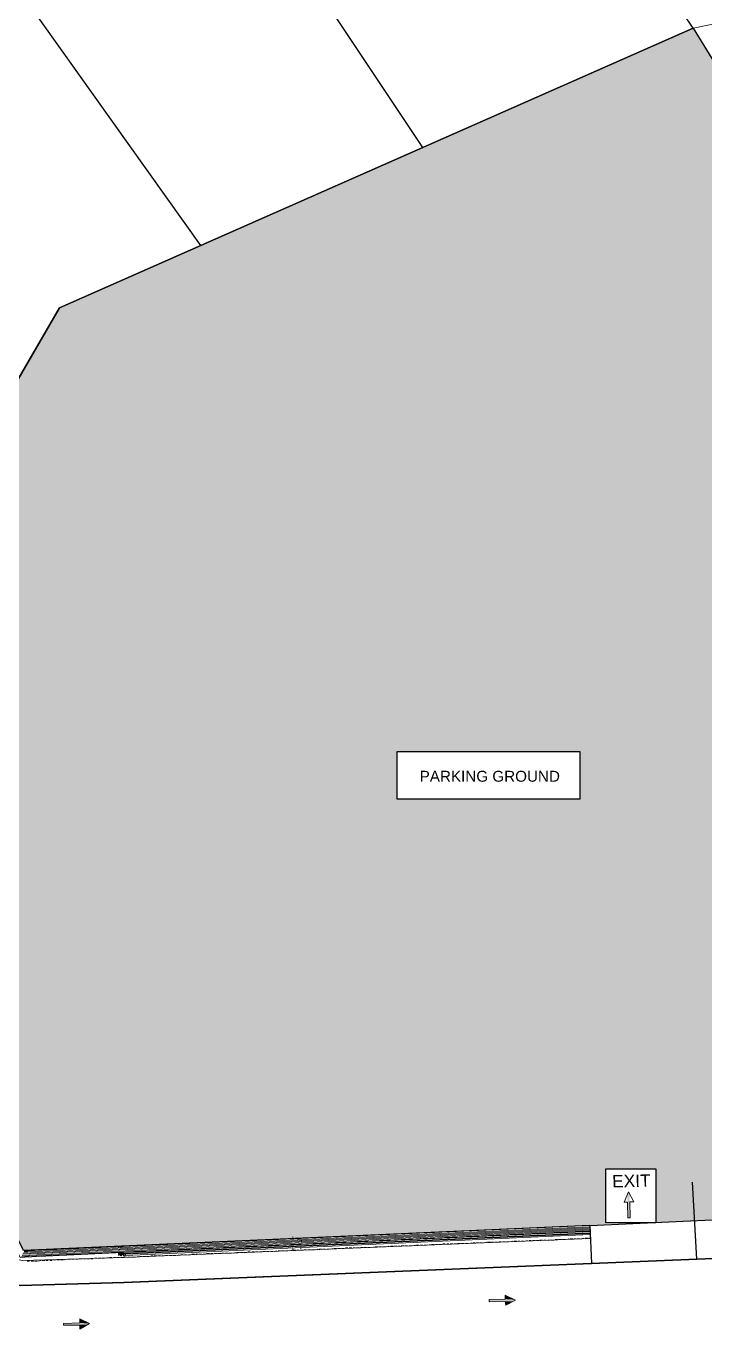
# Model space of a CAD drawing. Header units: inches. Extents: x 1969 to 240164, y 1364 to 46451.
# Drawn here: x 218753 to 222827, y 20476 to 28360 of the extents above; entities that cross this region are included whole.
import ezdxf

# ---------------------------------------------------------------- set-up
doc = ezdxf.new("R2010")
doc.units = ezdxf.units.IN
doc.header["$MEASUREMENT"] = 0
for name, color, linetype in [('PDF_0', 7, 'Continuous'), ('PDF_Bh_P_Duct Pipe', 7, 'Continuous'), ('PDF_BH_Soil', 7, 'Continuous'), ('PDF_BH_Waste', 7, 'Continuous'), ('PDF_BOUNDARY', 7, 'Continuous'), ('PDF_INTERNAL ROAD', 7, 'Continuous'), ('PDF_References', 7, 'Continuous'), ('PDF_TEXT', 7, 'Continuous'), ('PDF_TEXT2', 7, 'Continuous'), ('PDF_Wall', 7, 'Continuous')]:
    doc.layers.add(name, color=color, linetype=linetype)
doc.styles.add('PDF ArialMT', font='arial.ttf')
doc.styles.add('PDF Swiss721BT-LightExtended', font='arial.ttf')

msp = doc.modelspace()

# ---------------------------------------------------------------- hatches: boundary and pattern name
at = {"true_color": 0x727430}
h = msp.add_hatch(color=67, dxfattribs=at)
h.dxf.hatch_style = 1
h.paths.add_polyline_path([(225081.8, 24568.3), (222757, 28348.5), (218952.9, 26669.3), (217326.9, 23866.1), (218736.4, 21011.3), (222232.3, 21165.1), (222232.3, 21501.7), (222532.3, 21501.7), (222532.3, 21177.9), (222876.5, 21193.6), (222876.5, 21528.4), (223290.6, 21528.4), (223290.6, 21212.4), (223431.7, 21218.8), (226298.7, 21350.5), (225894.7, 22671.3), (225920.3, 22778.7), (225821.5, 23041.2)])
h.paths.add_polyline_path([(220980.8, 24006.3), (222077.8, 24006.3), (222077.8, 23721.3), (220980.8, 23721.3)], flags=16)
at = {"layer": 'PDF_0', "transparency": 33554559}
h = msp.add_hatch(color=256, dxfattribs=at)
h.paths.add_polyline_path([(219317.6, 20989.1), (219310.8, 20989.1)], flags=0)
h.paths.add_polyline_path([(219317.6, 20989.1), (219310.8, 20989.1)], flags=0)
h.paths.add_polyline_path([(219317.6, 20989.1), (219310.8, 20989.1)], flags=0)
h.paths.add_polyline_path([(219317.6, 20989.1), (219310.8, 20989.1)], flags=0)
h.paths.add_polyline_path([(219317.6, 20989.1), (219310.8, 20989.1)], flags=0)
h.paths.add_polyline_path([(219317.6, 20989.1), (219310.8, 20989.1)], flags=0)
h.paths.add_polyline_path([(219317.6, 20989.1), (219310.8, 20989.1)], flags=0)
h.paths.add_polyline_path([(219317.6, 20989.1), (219310.8, 20989.1)], flags=0)
h.paths.add_polyline_path([(219317.6, 20989.1), (219310.8, 20989.1)], flags=0)
h.paths.add_polyline_path([(219317.6, 20989.1), (219310.8, 20989.1)], flags=0)
h.paths.add_polyline_path([(219317.6, 20989.1), (219310.8, 20989.1)], flags=0)
h.paths.add_polyline_path([(219317.6, 20989.1), (219310.8, 20989.1)], flags=0)
h = msp.add_hatch(color=256, dxfattribs=at)
h.paths.add_polyline_path([(219317.6, 20989.1), (219310.8, 20989.1)], flags=0)
h.paths.add_polyline_path([(219317.6, 20989.1), (219310.8, 20989.1)], flags=0)
h.paths.add_polyline_path([(219317.6, 20989.1), (219310.8, 20989.1)], flags=0)
h.paths.add_polyline_path([(219317.6, 20989.1), (219310.8, 20989.1)], flags=0)
h = msp.add_hatch(color=256, dxfattribs=at)
h.paths.add_polyline_path([(219317.6, 20989.1), (219310.8, 20989.1)], flags=0)
h.paths.add_polyline_path([(219317.6, 20989.1), (219310.8, 20989.1)], flags=0)
h.paths.add_polyline_path([(219317.6, 20989.1), (219310.8, 20989.1)], flags=0)
h.paths.add_polyline_path([(219317.6, 20989.1), (219310.8, 20989.1)], flags=0)
h.paths.add_polyline_path([(219317.6, 20989.1), (219310.8, 20989.1)], flags=0)
h.paths.add_polyline_path([(219317.6, 20989.1), (219310.8, 20989.1)], flags=0)
h.paths.add_polyline_path([(219317.6, 20989.1), (219310.8, 20989.1)], flags=0)
h.paths.add_polyline_path([(219317.6, 20989.1), (219310.8, 20989.1)], flags=0)
h.paths.add_polyline_path([(219317.6, 20989.1), (219310.8, 20989.1)], flags=0)
h.paths.add_polyline_path([(219317.6, 20989.1), (219310.8, 20989.1)], flags=0)
h.paths.add_polyline_path([(219317.6, 20989.1), (219310.8, 20989.1)], flags=0)
h.paths.add_polyline_path([(219317.6, 20989.1), (219310.8, 20989.1)], flags=0)

# ---------------------------------------------------------------- linework, layer by layer
for p, q in [((222757, 28348.5), (219956.7, 32561.2)), ((221134.1, 27632.2), (218033.5, 32296.6)), ((219802.3, 27044.3), (216254.7, 32021.7)), ((222757, 28348.5), (218952.9, 26669.3)), ((218952.9, 26669.3), (217322, 23865.3)), ((222750.5, 21422.1), (222776.9, 20959.5)), ((222137.2, 21160.9), (222147.5, 20933.6))]:
    msp.add_line(p, q)
for points in [[(222137.2, 21160.9), (218736.4, 21011.3), (217326.9, 23866.1), (218952.9, 26669.3), (222757, 28348.5), (225081.8, 24568.3), (225821.5, 23041.2), (225920.3, 22778.7), (225894.7, 22671.3), (226298.7, 21350.5), (223431.7, 21218.8), (222137.2, 21159.9)], [(213632.9, 20475.8), (214259.1, 20505.1), (214906.8, 20505.1), (215915.7, 20672.1), (216839.5, 20672.1), (217511, 20767.6), (218271.2, 20883.5), (218717.7, 20801.7), (219341.5, 20818.7), (222147.5, 20933.6), (226336.2, 21105), (227062.2, 22754.9), (230127.2, 24257.3)]]:
    msp.add_lwpolyline(points)
at = {"lineweight": 35}
msp.add_lwpolyline([(213632.9, 20476.2), (214257.6, 20505.5), (214905.2, 20505.5), (215914.2, 20672.5), (216838, 20672.5), (217509.5, 20767.9), (218269.6, 20883.8), (218716.2, 20802), (219340, 20819.1), (222146, 20933.9), (226334.6, 21105.4), (227060.7, 22755.2), (230127.2, 24258.4)], dxfattribs=at)
for points in [[(220980.8, 24006.3), (222077.8, 24006.3), (222077.8, 23721.3), (220980.8, 23721.3)], [(222232.3, 21501.7), (222532.3, 21501.7), (222532.3, 21177.9), (222232.3, 21177.9)]]:
    msp.add_lwpolyline(points, close=True)
at = {"layer": 'PDF_0', "lineweight": 0}
for points in [[(221120.8, 21081.2), (221120.8, 21084.6)], [(219310.8, 20985.7), (219317.6, 20985.7), (219310.8, 20985.7), (219317.6, 20985.7), (219310.8, 20985.7), (219310.8, 20989.1), (219310.8, 20992.5), (219317.6, 20992.5), (219310.8, 20992.5), (219317.6, 20992.5), (219317.6, 20989.1), (219321, 20989.1), (219321, 20992.5), (219321, 20989.1), (219321, 20985.7), (219321, 20978.9), (219321, 20982.3), (219321, 20985.7), (219321, 20982.3), (219321, 20978.9), (219324.4, 20978.9), (219324.4, 20989.1), (219321, 20989.1), (219321, 20985.7), (219307.4, 20985.7), (219321, 20985.7), (219321, 20992.5), (219321, 20996), (219307.4, 20996), (219307.4, 20992.5), (219321, 20992.5)], [(219317.6, 20989.1), (219307.4, 20989.1), (219317.6, 20989.1)], [(219307.4, 20989.1), (219307.4, 20989.1)], [(219317.6, 20989.1), (219310.8, 20989.1), (219317.6, 20989.1)], [(219310.8, 20989.1), (219310.8, 20989.1)], [(219317.6, 20985.7), (219317.6, 20989.1), (219321, 20989.1)], [(219321, 20992.5), (219321, 20992.5)], [(219321, 20992.5), (219321, 20992.5)], [(219321, 20989.1), (219321, 20989.1)], [(219321, 20989.1), (219321, 20989.1)], [(219321, 20989.1), (219321, 20989.1), (219321, 20989.1)], [(219321, 20989.1), (219321, 20989.1), (219321, 20989.1)], [(219321, 20989.1), (219321, 20989.1), (219321, 20989.1)], [(219321, 20989.1), (219321, 20989.1), (219321, 20989.1)], [(219321, 20989.1), (219321, 20989.1), (219321, 20989.1)], [(219321, 20989.1), (219321, 20989.1), (219321, 20989.1)], [(219321, 20989.1), (219321, 20989.1)], [(219321, 20985.7), (219321, 20985.7)], [(220057.3, 20999.4), (220053.9, 20999.4)]]:
    msp.add_lwpolyline(points, dxfattribs=at)
at = {"layer": 'PDF_0', "color": 7, "lineweight": 0, "true_color": 0xffffff}
for points in [[(219310.8, 20996), (219310.8, 20985.7)], [(219317.6, 20996), (219317.6, 20985.7)]]:
    msp.add_lwpolyline(points, dxfattribs=at)
at = {"layer": 'PDF_0', "lineweight": 0}
msp.add_lwpolyline([(219310.8, 20996), (219310.8, 20985.7), (219317.6, 20985.7), (219317.6, 20996)], close=True, dxfattribs=at)
for centre, radius, start, end in [((219327.2, 20991.8), 5.06, 178.89574, 181.10426), ((219334.2, 20991.8), 8.62, 179.46222, 180.53778)]:
    msp.add_arc(centre, radius, start, end, dxfattribs=at)
at = {"layer": 'PDF_0', "transparency": 33554559}
for points in [[(219310.8, 20989.1), (219317.6, 20989.1), (219307.4, 20989.1)], [(219307.4, 20989.1), (219317.6, 20989.1), (219317.6, 20989.1)], [(219317.6, 20989.1), (219317.6, 20989.1), (219307.4, 20989.1)], [(219317.6, 20989.1), (219307.4, 20989.1), (219310.8, 20989.1)], [(219317.6, 20992.5), (219310.8, 20992.5), (219317.6, 20989.1)], [(219310.8, 20992.5), (219317.6, 20989.1), (219310.8, 20989.1)], [(219310.8, 20989.1), (219317.6, 20989.1), (219317.6, 20989.1)], [(219317.6, 20989.1), (219317.6, 20989.1), (219310.8, 20989.1)], [(219310.8, 20989.1), (219317.6, 20989.1), (219317.6, 20989.1)], [(219317.6, 20989.1), (219317.6, 20989.1), (219310.8, 20989.1)], [(219310.8, 20989.1), (219317.6, 20989.1), (219317.6, 20989.1)], [(219317.6, 20989.1), (219317.6, 20989.1), (219310.8, 20989.1)], [(219310.8, 20989.1), (219317.6, 20989.1), (219317.6, 20989.1)], [(219317.6, 20989.1), (219317.6, 20989.1), (219310.8, 20989.1)], [(219310.8, 20989.1), (219317.6, 20989.1), (219317.6, 20989.1)], [(219317.6, 20989.1), (219317.6, 20989.1), (219310.8, 20989.1)], [(219310.8, 20989.1), (219317.6, 20989.1), (219317.6, 20989.1)], [(219317.6, 20989.1), (219317.6, 20989.1), (219310.8, 20989.1)], [(219310.8, 20989.1), (219317.6, 20989.1), (219317.6, 20989.1)], [(219317.6, 20989.1), (219317.6, 20989.1), (219310.8, 20989.1)], [(219310.8, 20989.1), (219317.6, 20989.1), (219317.6, 20989.1)], [(219317.6, 20989.1), (219317.6, 20989.1), (219310.8, 20989.1)], [(219310.8, 20989.1), (219317.6, 20989.1), (219317.6, 20989.1)], [(219317.6, 20989.1), (219317.6, 20989.1), (219310.8, 20989.1)], [(219310.8, 20989.1), (219317.6, 20989.1), (219317.6, 20989.1)], [(219317.6, 20989.1), (219317.6, 20989.1), (219310.8, 20989.1)], [(219310.8, 20989.1), (219317.6, 20989.1), (219317.6, 20989.1)], [(219317.6, 20989.1), (219317.6, 20989.1), (219310.8, 20989.1)], [(219310.8, 20989.1), (219317.6, 20989.1), (219317.6, 20989.1)], [(219317.6, 20989.1), (219317.6, 20989.1), (219310.8, 20989.1)], [(219310.8, 20989.1), (219317.6, 20989.1), (219317.6, 20989.1)], [(219317.6, 20989.1), (219317.6, 20989.1), (219310.8, 20989.1)], [(219310.8, 20989.1), (219317.6, 20989.1), (219317.6, 20989.1)], [(219317.6, 20989.1), (219317.6, 20989.1), (219310.8, 20989.1)], [(219310.8, 20989.1), (219317.6, 20989.1), (219317.6, 20989.1)], [(219317.6, 20989.1), (219317.6, 20989.1), (219310.8, 20989.1)], [(219310.8, 20989.1), (219317.6, 20989.1), (219317.6, 20989.1)], [(219317.6, 20989.1), (219317.6, 20989.1), (219310.8, 20989.1)], [(219310.8, 20989.1), (219317.6, 20989.1), (219317.6, 20989.1)], [(219317.6, 20989.1), (219317.6, 20989.1), (219310.8, 20989.1)], [(219310.8, 20989.1), (219317.6, 20989.1), (219317.6, 20989.1)], [(219317.6, 20989.1), (219317.6, 20989.1), (219310.8, 20989.1)], [(219310.8, 20989.1), (219317.6, 20989.1), (219317.6, 20989.1)], [(219317.6, 20989.1), (219317.6, 20989.1), (219310.8, 20989.1)], [(219310.8, 20989.1), (219317.6, 20989.1), (219317.6, 20989.1)], [(219317.6, 20989.1), (219317.6, 20989.1), (219310.8, 20989.1)], [(219310.8, 20989.1), (219317.6, 20989.1), (219317.6, 20989.1)], [(219317.6, 20989.1), (219317.6, 20989.1), (219310.8, 20989.1)], [(219310.8, 20989.1), (219317.6, 20989.1), (219317.6, 20989.1)], [(219317.6, 20989.1), (219317.6, 20989.1), (219310.8, 20989.1)], [(219310.8, 20989.1), (219317.6, 20989.1), (219317.6, 20989.1)], [(219317.6, 20989.1), (219317.6, 20989.1), (219310.8, 20989.1)], [(219310.8, 20989.1), (219317.6, 20989.1), (219317.6, 20989.1)], [(219317.6, 20989.1), (219317.6, 20989.1), (219310.8, 20989.1)], [(219310.8, 20989.1), (219317.6, 20989.1), (219317.6, 20989.1)], [(219317.6, 20989.1), (219317.6, 20989.1), (219310.8, 20989.1)], [(219310.8, 20989.1), (219317.6, 20989.1), (219317.6, 20989.1)], [(219317.6, 20989.1), (219317.6, 20989.1), (219310.8, 20989.1)], [(219310.8, 20989.1), (219317.6, 20989.1), (219317.6, 20989.1)], [(219317.6, 20989.1), (219317.6, 20989.1), (219310.8, 20989.1)], [(219310.8, 20989.1), (219317.6, 20989.1), (219317.6, 20989.1)], [(219317.6, 20989.1), (219317.6, 20989.1), (219310.8, 20989.1)], [(219317.6, 20989.1), (219310.8, 20989.1), (219317.6, 20985.7)], [(219310.8, 20989.1), (219317.6, 20985.7), (219310.8, 20985.7)]]:
    msp.add_solid(points, dxfattribs=at)
at = {"layer": 'PDF_0', "color": 7, "true_color": 0xffffff, "transparency": 33554559}
for points in [[(219317.6, 20996), (219317.6, 20985.7), (219310.8, 20996)], [(219317.6, 20985.7), (219310.8, 20996), (219310.8, 20985.7)]]:
    msp.add_solid(points, dxfattribs=at)
at = {"layer": 'PDF_Bh_P_Duct Pipe', "lineweight": 0}
for points in [[(219307.4, 20996), (219307.4, 20996)], [(219307.4, 20996), (219307.4, 20996)], [(219307.4, 20996), (219307.4, 20992.5), (219307.4, 20989.1), (219307.4, 20992.5), (219307.4, 20989.1), (219307.4, 20992.5)], [(219307.4, 20996), (219307.4, 20996)], [(219307.4, 20996), (219307.4, 20996)], [(219307.4, 20992.5), (219307.4, 20992.5)], [(219307.4, 20992.5), (219307.4, 20992.5)], [(219307.4, 20992.5), (219307.4, 20992.5)], [(219307.4, 20992.5), (219307.4, 20992.5)], [(219307.4, 20992.5), (219307.4, 20992.5)], [(219307.4, 20992.5), (219307.4, 20992.5)], [(219307.4, 20989.1), (219307.4, 20989.1)], [(219307.4, 20989.1), (219307.4, 20989.1)], [(219307.4, 20989.1), (219307.4, 20989.1)], [(219307.4, 20989.1), (219307.4, 20989.1)], [(219307.4, 20985.7), (219307.4, 20985.7)], [(219307.4, 20985.7), (219307.4, 20985.7)], [(219307.4, 20985.7), (219307.4, 20985.7)], [(219307.4, 20985.7), (219307.4, 20985.7)], [(219307.4, 20985.7), (219307.4, 20985.7)], [(219307.4, 20985.7), (219307.4, 20985.7)], [(219307.4, 20985.7), (219307.4, 20985.7)], [(219307.4, 20985.7), (219307.4, 20985.7)], [(219307.4, 20985.7), (219307.4, 20982.3)], [(219307.4, 20985.7), (219307.4, 20985.7)], [(219307.4, 20982.3), (219307.4, 20985.7)], [(219307.4, 20982.3), (219307.4, 20982.3)], [(219307.4, 20982.3), (219307.4, 20982.3)], [(219307.4, 20982.3), (219307.4, 20982.3)], [(219307.4, 20982.3), (219307.4, 20982.3)], [(219317.6, 20996), (219317.6, 20996)], [(219317.6, 20996), (219321, 20996)], [(219317.6, 20996), (219317.6, 20996)], [(219317.6, 20996), (219321, 20996)], [(219317.6, 20996), (219317.6, 20996)], [(219317.6, 20996), (219321, 20996)], [(219321, 20996), (219317.6, 20996)], [(219317.6, 20996), (219317.6, 20996)], [(219321, 20996), (219317.6, 20996)], [(219317.6, 20996), (219317.6, 20996)], [(219317.6, 20996), (219317.6, 20996)], [(219321, 20996), (219317.6, 20996)], [(219317.6, 20996), (219317.6, 20996)], [(219317.6, 20996), (219317.6, 20996)], [(219321, 20996), (219317.6, 20996)], [(219321, 20996), (219317.6, 20996)], [(219317.6, 20996), (219317.6, 20996)], [(219317.6, 20996), (219317.6, 20996)], [(219321, 20996), (219317.6, 20996)], [(219321, 20996), (219317.6, 20996)], [(219317.6, 20992.5), (219317.6, 20996)], [(219321, 20996), (219317.6, 20992.5)], [(219317.6, 20996), (219317.6, 20996)], [(219321, 20996), (219317.6, 20996)], [(219321, 20996), (219317.6, 20996)], [(219321, 20996), (219317.6, 20996)], [(219317.6, 20992.5), (219317.6, 20992.5)], [(219317.6, 20992.5), (219317.6, 20992.5)], [(219317.6, 20992.5), (219317.6, 20992.5)], [(219321, 20992.5), (219317.6, 20992.5)], [(219317.6, 20992.5), (219317.6, 20992.5)], [(219317.6, 20992.5), (219317.6, 20992.5)], [(219321, 20992.5), (219317.6, 20992.5)], [(219317.6, 20992.5), (219317.6, 20992.5)], [(219317.6, 20992.5), (219317.6, 20992.5)], [(219317.6, 20992.5), (219317.6, 20992.5)], [(219321, 20992.5), (219317.6, 20992.5)], [(219317.6, 20992.5), (219317.6, 20992.5)], [(219317.6, 20992.5), (219317.6, 20992.5)], [(219321, 20992.5), (219317.6, 20992.5)], [(219321, 20992.5), (219317.6, 20992.5)], [(219321, 20992.5), (219317.6, 20992.5)], [(219321, 20992.5), (219317.6, 20992.5)], [(219317.6, 20992.5), (219317.6, 20992.5)], [(219317.6, 20992.5), (219317.6, 20992.5)], [(219321, 20992.5), (219317.6, 20992.5)], [(219317.6, 20992.5), (219317.6, 20992.5)], [(219317.6, 20992.5), (219317.6, 20992.5)], [(219321, 20992.5), (219317.6, 20992.5)], [(219321, 20992.5), (219317.6, 20992.5)], [(219321, 20992.5), (219317.6, 20992.5)], [(219321, 20992.5), (219317.6, 20992.5)], [(219317.6, 20992.5), (219317.6, 20992.5)], [(219321, 20992.5), (219317.6, 20992.5)], [(219317.6, 20992.5), (219317.6, 20992.5)], [(219317.6, 20992.5), (219317.6, 20992.5)], [(219321, 20992.5), (219317.6, 20992.5)], [(219321, 20992.5), (219317.6, 20992.5)], [(219321, 20992.5), (219317.6, 20992.5)], [(219321, 20992.5), (219317.6, 20992.5)], [(219317.6, 20992.5), (219317.6, 20992.5)], [(219317.6, 20992.5), (219317.6, 20992.5)], [(219321, 20992.5), (219317.6, 20992.5)], [(219317.6, 20992.5), (219317.6, 20992.5)], [(219317.6, 20992.5), (219317.6, 20992.5)], [(219321, 20992.5), (219317.6, 20992.5)], [(219321, 20992.5), (219317.6, 20992.5)], [(219321, 20992.5), (219317.6, 20992.5)], [(219321, 20992.5), (219317.6, 20992.5)], [(219317.6, 20992.5), (219317.6, 20992.5)], [(219321, 20992.5), (219317.6, 20992.5)], [(219317.6, 20992.5), (219317.6, 20992.5)], [(219317.6, 20992.5), (219317.6, 20992.5)], [(219321, 20992.5), (219317.6, 20992.5)], [(219321, 20992.5), (219317.6, 20992.5)], [(219321, 20992.5), (219317.6, 20992.5)], [(219321, 20992.5), (219317.6, 20992.5)], [(219317.6, 20992.5), (219317.6, 20992.5)], [(219317.6, 20992.5), (219317.6, 20992.5)], [(219321, 20992.5), (219317.6, 20992.5)], [(219317.6, 20992.5), (219317.6, 20992.5)], [(219317.6, 20992.5), (219317.6, 20992.5)], [(219321, 20992.5), (219317.6, 20992.5)], [(219321, 20992.5), (219317.6, 20992.5)], [(219321, 20992.5), (219317.6, 20992.5)], [(219321, 20992.5), (219317.6, 20992.5)], [(219317.6, 20992.5), (219317.6, 20992.5)], [(219321, 20992.5), (219317.6, 20992.5)], [(219317.6, 20992.5), (219317.6, 20992.5)], [(219317.6, 20992.5), (219317.6, 20992.5)], [(219321, 20992.5), (219317.6, 20992.5)], [(219321, 20992.5), (219317.6, 20992.5)], [(219321, 20992.5), (219317.6, 20992.5)], [(219321, 20992.5), (219317.6, 20992.5)], [(219317.6, 20992.5), (219317.6, 20992.5)], [(219317.6, 20992.5), (219317.6, 20992.5)], [(219321, 20992.5), (219317.6, 20992.5)], [(219317.6, 20992.5), (219317.6, 20992.5)], [(219317.6, 20992.5), (219317.6, 20992.5)], [(219321, 20992.5), (219317.6, 20992.5)], [(219321, 20992.5), (219317.6, 20992.5)], [(219321, 20992.5), (219317.6, 20992.5)], [(219321, 20992.5), (219317.6, 20992.5)], [(219321, 20992.5), (219317.6, 20989.1)], [(219317.6, 20989.1), (219317.6, 20992.5)], [(219321, 20992.5), (219317.6, 20992.5)], [(219317.6, 20992.5), (219317.6, 20992.5)], [(219321, 20992.5), (219317.6, 20992.5)], [(219321, 20992.5), (219317.6, 20992.5)], [(219321, 20992.5), (219317.6, 20992.5)], [(219321, 20992.5), (219317.6, 20992.5)], [(219317.6, 20989.1), (219317.6, 20989.1)], [(219317.6, 20989.1), (219317.6, 20989.1)], [(219317.6, 20989.1), (219317.6, 20989.1)], [(219321, 20989.1), (219317.6, 20989.1)], [(219321, 20989.1), (219317.6, 20989.1)], [(219317.6, 20989.1), (219317.6, 20989.1)], [(219317.6, 20989.1), (219317.6, 20989.1)], [(219317.6, 20989.1), (219317.6, 20989.1)], [(219321, 20989.1), (219317.6, 20989.1)], [(219317.6, 20989.1), (219317.6, 20989.1)], [(219317.6, 20989.1), (219317.6, 20989.1)], [(219321, 20989.1), (219317.6, 20989.1)], [(219321, 20989.1), (219317.6, 20989.1)], [(219321, 20989.1), (219317.6, 20989.1)], [(219321, 20989.1), (219317.6, 20989.1)], [(219317.6, 20989.1), (219317.6, 20989.1)], [(219317.6, 20989.1), (219317.6, 20989.1)], [(219321, 20989.1), (219317.6, 20989.1)], [(219317.6, 20989.1), (219317.6, 20989.1)], [(219317.6, 20989.1), (219317.6, 20989.1)], [(219321, 20989.1), (219317.6, 20989.1)], [(219321, 20989.1), (219317.6, 20989.1)], [(219321, 20989.1), (219317.6, 20989.1)], [(219321, 20989.1), (219317.6, 20989.1)], [(219317.6, 20989.1), (219317.6, 20989.1)], [(219321, 20989.1), (219317.6, 20989.1)], [(219317.6, 20989.1), (219317.6, 20989.1)], [(219317.6, 20989.1), (219317.6, 20989.1)], [(219321, 20989.1), (219317.6, 20989.1)], [(219321, 20989.1), (219317.6, 20989.1)], [(219321, 20989.1), (219317.6, 20989.1)], [(219321, 20989.1), (219317.6, 20989.1)], [(219317.6, 20989.1), (219317.6, 20989.1)], [(219317.6, 20989.1), (219317.6, 20989.1)], [(219321, 20989.1), (219317.6, 20989.1)], [(219317.6, 20989.1), (219317.6, 20989.1)], [(219317.6, 20989.1), (219317.6, 20989.1)], [(219321, 20989.1), (219317.6, 20989.1)], [(219321, 20989.1), (219317.6, 20989.1)], [(219321, 20989.1), (219317.6, 20989.1)], [(219321, 20989.1), (219317.6, 20989.1)], [(219317.6, 20989.1), (219317.6, 20989.1)], [(219321, 20989.1), (219317.6, 20989.1)], [(219317.6, 20989.1), (219317.6, 20989.1)], [(219317.6, 20989.1), (219317.6, 20989.1)], [(219321, 20989.1), (219317.6, 20989.1)], [(219321, 20989.1), (219317.6, 20989.1)], [(219321, 20989.1), (219317.6, 20989.1)], [(219321, 20989.1), (219317.6, 20989.1)], [(219317.6, 20989.1), (219317.6, 20989.1)], [(219317.6, 20989.1), (219317.6, 20989.1)], [(219321, 20989.1), (219317.6, 20989.1)], [(219317.6, 20989.1), (219317.6, 20989.1)], [(219317.6, 20989.1), (219317.6, 20989.1)], [(219321, 20989.1), (219317.6, 20989.1)], [(219321, 20989.1), (219317.6, 20989.1)], [(219321, 20989.1), (219317.6, 20989.1)], [(219321, 20989.1), (219317.6, 20989.1)], [(219317.6, 20989.1), (219317.6, 20989.1)], [(219321, 20989.1), (219317.6, 20989.1)], [(219317.6, 20989.1), (219317.6, 20989.1)], [(219317.6, 20989.1), (219317.6, 20989.1)], [(219321, 20989.1), (219317.6, 20989.1)], [(219321, 20989.1), (219317.6, 20989.1)], [(219321, 20989.1), (219317.6, 20989.1)], [(219321, 20989.1), (219317.6, 20989.1)], [(219317.6, 20989.1), (219317.6, 20989.1)], [(219317.6, 20989.1), (219317.6, 20989.1)], [(219321, 20989.1), (219317.6, 20989.1)], [(219317.6, 20989.1), (219317.6, 20989.1)], [(219317.6, 20989.1), (219317.6, 20989.1)], [(219321, 20989.1), (219317.6, 20989.1)], [(219321, 20989.1), (219317.6, 20989.1)], [(219321, 20989.1), (219317.6, 20989.1)], [(219321, 20989.1), (219317.6, 20989.1)], [(219317.6, 20989.1), (219317.6, 20989.1)], [(219321, 20989.1), (219317.6, 20989.1)], [(219317.6, 20989.1), (219317.6, 20989.1)], [(219317.6, 20989.1), (219317.6, 20989.1)], [(219321, 20989.1), (219317.6, 20989.1)], [(219317.6, 20989.1), (219317.6, 20989.1)], [(219317.6, 20985.7), (219317.6, 20989.1)], [(219321, 20989.1), (219317.6, 20985.7)], [(219317.6, 20989.1), (219317.6, 20985.7)], [(219321, 20989.1), (219317.6, 20989.1)], [(219321, 20989.1), (219317.6, 20989.1)], [(219321, 20989.1), (219317.6, 20989.1)], [(219321, 20989.1), (219317.6, 20989.1)], [(219317.6, 20985.7), (219317.6, 20985.7)], [(219321, 20985.7), (219317.6, 20985.7)], [(219317.6, 20985.7), (219317.6, 20985.7)], [(219317.6, 20985.7), (219317.6, 20985.7)], [(219321, 20985.7), (219317.6, 20985.7)], [(219321, 20985.7), (219317.6, 20985.7)], [(219321, 20985.7), (219317.6, 20985.7)], [(219321, 20985.7), (219317.6, 20985.7)], [(219317.6, 20985.7), (219317.6, 20985.7)], [(219317.6, 20985.7), (219317.6, 20985.7)], [(219317.6, 20985.7), (219317.6, 20985.7)], [(219317.6, 20985.7), (219317.6, 20985.7)], [(219321, 20985.7), (219317.6, 20985.7)], [(219317.6, 20985.7), (219317.6, 20985.7)], [(219317.6, 20985.7), (219317.6, 20985.7)], [(219321, 20985.7), (219317.6, 20985.7)], [(219321, 20985.7), (219317.6, 20985.7)], [(219321, 20985.7), (219317.6, 20985.7)], [(219321, 20985.7), (219317.6, 20985.7)], [(219317.6, 20985.7), (219317.6, 20985.7)], [(219317.6, 20985.7), (219317.6, 20985.7)], [(219321, 20985.7), (219317.6, 20985.7)], [(219317.6, 20985.7), (219317.6, 20985.7)], [(219317.6, 20985.7), (219317.6, 20985.7)], [(219321, 20985.7), (219317.6, 20985.7)], [(219321, 20985.7), (219317.6, 20985.7)], [(219321, 20985.7), (219317.6, 20985.7)], [(219321, 20985.7), (219317.6, 20985.7)], [(219317.6, 20985.7), (219317.6, 20985.7)], [(219321, 20985.7), (219317.6, 20985.7)], [(219317.6, 20985.7), (219317.6, 20985.7)], [(219317.6, 20985.7), (219317.6, 20985.7)], [(219321, 20985.7), (219317.6, 20985.7)], [(219321, 20985.7), (219317.6, 20985.7)], [(219321, 20985.7), (219317.6, 20985.7)], [(219321, 20985.7), (219317.6, 20985.7)], [(219317.6, 20985.7), (219317.6, 20985.7)], [(219317.6, 20985.7), (219317.6, 20985.7)], [(219321, 20985.7), (219317.6, 20985.7)], [(219317.6, 20985.7), (219317.6, 20985.7)], [(219317.6, 20985.7), (219317.6, 20985.7)], [(219321, 20985.7), (219317.6, 20985.7)], [(219321, 20985.7), (219317.6, 20985.7)], [(219321, 20985.7), (219317.6, 20985.7)], [(219321, 20985.7), (219317.6, 20985.7)], [(219317.6, 20985.7), (219317.6, 20985.7)], [(219321, 20985.7), (219317.6, 20985.7)], [(219317.6, 20985.7), (219317.6, 20985.7)], [(219317.6, 20985.7), (219317.6, 20985.7)], [(219321, 20985.7), (219317.6, 20985.7)], [(219321, 20985.7), (219317.6, 20985.7)], [(219321, 20985.7), (219317.6, 20985.7)], [(219321, 20985.7), (219317.6, 20985.7)], [(219317.6, 20985.7), (219317.6, 20985.7)], [(219317.6, 20985.7), (219317.6, 20985.7)], [(219321, 20985.7), (219317.6, 20985.7)], [(219317.6, 20985.7), (219317.6, 20985.7)], [(219317.6, 20985.7), (219317.6, 20985.7)], [(219321, 20985.7), (219317.6, 20985.7)], [(219321, 20985.7), (219317.6, 20985.7)], [(219321, 20985.7), (219317.6, 20985.7)], [(219321, 20985.7), (219317.6, 20985.7)], [(219317.6, 20985.7), (219317.6, 20985.7)], [(219321, 20985.7), (219317.6, 20985.7)], [(219317.6, 20985.7), (219317.6, 20985.7)], [(219317.6, 20985.7), (219317.6, 20985.7)], [(219321, 20985.7), (219317.6, 20985.7)], [(219321, 20985.7), (219317.6, 20985.7)], [(219321, 20985.7), (219317.6, 20985.7)], [(219321, 20985.7), (219317.6, 20985.7)], [(219317.6, 20985.7), (219317.6, 20985.7)], [(219317.6, 20985.7), (219317.6, 20985.7)], [(219321, 20985.7), (219317.6, 20985.7)], [(219317.6, 20985.7), (219317.6, 20985.7)], [(219317.6, 20985.7), (219317.6, 20985.7)], [(219321, 20985.7), (219317.6, 20985.7)], [(219321, 20985.7), (219317.6, 20985.7)], [(219321, 20985.7), (219317.6, 20985.7)], [(219321, 20985.7), (219317.6, 20985.7)], [(219317.6, 20985.7), (219317.6, 20985.7)], [(219317.6, 20985.7), (219317.6, 20985.7)], [(219321, 20985.7), (219317.6, 20985.7)], [(219321, 20985.7), (219317.6, 20985.7)], [(219317.6, 20985.7), (219317.6, 20985.7)], [(219317.6, 20985.7), (219321, 20985.7)], [(219317.6, 20985.7), (219317.6, 20985.7)], [(219317.6, 20985.7), (219317.6, 20982.3)], [(219321, 20985.7), (219317.6, 20985.7)], [(219317.6, 20985.7), (219317.6, 20982.3)], [(219317.6, 20985.7), (219317.6, 20985.7)], [(219317.6, 20985.7), (219317.6, 20985.7)], [(219317.6, 20982.3), (219317.6, 20982.3)], [(219317.6, 20982.3), (219317.6, 20982.3)], [(219317.6, 20982.3), (219317.6, 20982.3)], [(219317.6, 20982.3), (219317.6, 20982.3)], [(219317.6, 20982.3), (219317.6, 20982.3)], [(219317.6, 20982.3), (219317.6, 20982.3)], [(219317.6, 20982.3), (219321, 20982.3)], [(219317.6, 20982.3), (219317.6, 20982.3)], [(219317.6, 20982.3), (219317.6, 20982.3)], [(219317.6, 20982.3), (219321, 20982.3)], [(219321, 20996), (219321, 20996)], [(219321, 20996), (219321, 20996)], [(219321, 20996), (219321, 20996)], [(219321, 20996), (219321, 20996)], [(219321, 20996), (219321, 20996)], [(219321, 20996), (219321, 20996)], [(219321, 20996), (219321, 20996)], [(219321, 20996), (219321, 20996)], [(219321, 20996), (219321, 20996)], [(219321, 20996), (219321, 20996)], [(219321, 20996), (219321, 20996)], [(219321, 20996), (219321, 20996)], [(219321, 20996), (219321, 20996)], [(219321, 20996), (219321, 20996)], [(219321, 20992.5), (219321, 20996)], [(219321, 20996), (219321, 20996)], [(219321, 20996), (219321, 20996)], [(219321, 20996), (219321, 20996)], [(219321, 20996), (219321, 20996)], [(219321, 20992.5), (219321, 20992.5)], [(219321, 20992.5), (219321, 20992.5)], [(219321, 20992.5), (219321, 20992.5)], [(219321, 20992.5), (219321, 20992.5)], [(219321, 20992.5), (219321, 20992.5)], [(219321, 20992.5), (219321, 20992.5)], [(219321, 20992.5), (219321, 20992.5)], [(219321, 20992.5), (219321, 20992.5)], [(219321, 20992.5), (219321, 20992.5)], [(219321, 20992.5), (219321, 20992.5)], [(219321, 20992.5), (219321, 20992.5)], [(219321, 20992.5), (219321, 20992.5)], [(219321, 20992.5), (219321, 20992.5)], [(219321, 20992.5), (219321, 20992.5)], [(219321, 20992.5), (219321, 20992.5)], [(219321, 20992.5), (219321, 20992.5)], [(219321, 20992.5), (219321, 20992.5)], [(219321, 20992.5), (219321, 20992.5)], [(219321, 20992.5), (219321, 20992.5)], [(219321, 20992.5), (219321, 20992.5)], [(219321, 20992.5), (219321, 20992.5)], [(219321, 20992.5), (219321, 20992.5)], [(219321, 20992.5), (219321, 20992.5)], [(219321, 20992.5), (219321, 20992.5)], [(219321, 20992.5), (219321, 20992.5)], [(219321, 20992.5), (219321, 20992.5)], [(219321, 20992.5), (219321, 20992.5)], [(219321, 20992.5), (219321, 20992.5)], [(219321, 20992.5), (219321, 20992.5)], [(219321, 20992.5), (219321, 20992.5)], [(219321, 20992.5), (219321, 20992.5)], [(219321, 20992.5), (219321, 20992.5)], [(219321, 20992.5), (219321, 20992.5)], [(219321, 20992.5), (219321, 20992.5)], [(219321, 20992.5), (219321, 20992.5)], [(219321, 20992.5), (219321, 20992.5)], [(219321, 20992.5), (219321, 20992.5)], [(219321, 20992.5), (219321, 20992.5)], [(219321, 20992.5), (219321, 20992.5)], [(219321, 20992.5), (219321, 20992.5)], [(219321, 20992.5), (219321, 20992.5)], [(219321, 20992.5), (219321, 20992.5)], [(219321, 20992.5), (219321, 20992.5)], [(219321, 20992.5), (219321, 20992.5)], [(219321, 20992.5), (219321, 20992.5)], [(219321, 20992.5), (219321, 20992.5)], [(219321, 20992.5), (219321, 20992.5)], [(219321, 20992.5), (219321, 20992.5)], [(219321, 20992.5), (219321, 20992.5)], [(219321, 20992.5), (219321, 20992.5)], [(219321, 20992.5), (219321, 20992.5)], [(219321, 20992.5), (219321, 20992.5)], [(219321, 20992.5), (219321, 20992.5)], [(219321, 20992.5), (219321, 20992.5)], [(219321, 20992.5), (219321, 20992.5)], [(219321, 20992.5), (219321, 20992.5)], [(219321, 20992.5), (219321, 20992.5)], [(219321, 20992.5), (219321, 20992.5)], [(219321, 20992.5), (219321, 20992.5)], [(219321, 20992.5), (219321, 20992.5)], [(219321, 20992.5), (219321, 20992.5)], [(219321, 20992.5), (219321, 20992.5)], [(219321, 20992.5), (219321, 20992.5)], [(219321, 20992.5), (219321, 20992.5)], [(219321, 20992.5), (219321, 20992.5)], [(219321, 20992.5), (219321, 20992.5)], [(219321, 20992.5), (219321, 20992.5)], [(219321, 20992.5), (219321, 20992.5)], [(219321, 20992.5), (219321, 20992.5)], [(219321, 20992.5), (219321, 20992.5)], [(219321, 20992.5), (219321, 20992.5)], [(219321, 20989.1), (219321, 20992.5)], [(219321, 20992.5), (219321, 20992.5)], [(219321, 20992.5), (219321, 20992.5)], [(219321, 20992.5), (219321, 20992.5)], [(219321, 20992.5), (219321, 20992.5)], [(219321, 20992.5), (219321, 20992.5)], [(219321, 20992.5), (219321, 20989.1)], [(219321, 20989.1), (219321, 20989.1)], [(219321, 20989.1), (219321, 20989.1)], [(219321, 20989.1), (219321, 20989.1)], [(219321, 20989.1), (219321, 20989.1)], [(219321, 20989.1), (219321, 20989.1)], [(219321, 20989.1), (219321, 20989.1)], [(219321, 20989.1), (219321, 20989.1)], [(219321, 20989.1), (219321, 20989.1)], [(219321, 20989.1), (219321, 20989.1)], [(219321, 20989.1), (219321, 20989.1)], [(219321, 20989.1), (219321, 20989.1)], [(219321, 20989.1), (219321, 20989.1)], [(219321, 20989.1), (219321, 20989.1)], [(219321, 20989.1), (219321, 20989.1)], [(219321, 20989.1), (219321, 20989.1)], [(219321, 20989.1), (219321, 20989.1)], [(219321, 20989.1), (219321, 20989.1)], [(219321, 20989.1), (219321, 20989.1)], [(219321, 20989.1), (219321, 20989.1)], [(219321, 20989.1), (219321, 20989.1)], [(219321, 20989.1), (219321, 20989.1)], [(219321, 20989.1), (219321, 20989.1)], [(219321, 20989.1), (219321, 20989.1)], [(219321, 20989.1), (219321, 20989.1)], [(219321, 20989.1), (219321, 20989.1)], [(219321, 20989.1), (219321, 20989.1)], [(219321, 20989.1), (219321, 20989.1)], [(219321, 20989.1), (219321, 20989.1)], [(219321, 20989.1), (219321, 20989.1)], [(219321, 20989.1), (219321, 20989.1)], [(219321, 20989.1), (219321, 20989.1)], [(219321, 20989.1), (219321, 20989.1)], [(219321, 20989.1), (219321, 20989.1)], [(219321, 20989.1), (219321, 20989.1)], [(219321, 20989.1), (219321, 20989.1)], [(219321, 20989.1), (219321, 20989.1)], [(219321, 20989.1), (219321, 20989.1)], [(219321, 20989.1), (219321, 20989.1)], [(219321, 20989.1), (219321, 20989.1)], [(219321, 20989.1), (219321, 20989.1)], [(219321, 20989.1), (219321, 20989.1)], [(219321, 20989.1), (219321, 20989.1)], [(219321, 20989.1), (219321, 20989.1)], [(219321, 20989.1), (219321, 20989.1)], [(219321, 20989.1), (219321, 20989.1)], [(219321, 20989.1), (219321, 20989.1)], [(219321, 20989.1), (219321, 20989.1)], [(219321, 20989.1), (219321, 20989.1)], [(219321, 20989.1), (219321, 20989.1)], [(219321, 20989.1), (219321, 20989.1)], [(219321, 20989.1), (219321, 20989.1)], [(219321, 20989.1), (219321, 20989.1)], [(219321, 20989.1), (219321, 20989.1)], [(219321, 20989.1), (219321, 20989.1)], [(219321, 20989.1), (219321, 20989.1)], [(219321, 20989.1), (219321, 20989.1)], [(219321, 20989.1), (219321, 20989.1)], [(219321, 20989.1), (219321, 20989.1)], [(219321, 20989.1), (219321, 20989.1)], [(219321, 20989.1), (219321, 20989.1)], [(219321, 20989.1), (219321, 20989.1)], [(219321, 20989.1), (219321, 20989.1)], [(219321, 20989.1), (219321, 20989.1)], [(219321, 20989.1), (219321, 20989.1)], [(219321, 20989.1), (219321, 20989.1)], [(219321, 20989.1), (219321, 20989.1)], [(219321, 20989.1), (219321, 20989.1)], [(219321, 20989.1), (219321, 20989.1)], [(219321, 20989.1), (219321, 20989.1)], [(219321, 20989.1), (219321, 20989.1)], [(219321, 20989.1), (219321, 20989.1)], [(219321, 20989.1), (219321, 20989.1)], [(219321, 20989.1), (219321, 20989.1)], [(219321, 20985.7), (219321, 20989.1)], [(219321, 20989.1), (219321, 20989.1)], [(219321, 20989.1), (219321, 20989.1)], [(219321, 20989.1), (219321, 20989.1)], [(219321, 20989.1), (219321, 20989.1)], [(219321, 20985.7), (219321, 20985.7)], [(219321, 20985.7), (219321, 20985.7)], [(219321, 20985.7), (219321, 20985.7)], [(219321, 20985.7), (219321, 20985.7)], [(219321, 20985.7), (219321, 20985.7)], [(219321, 20985.7), (219321, 20985.7)], [(219321, 20985.7), (219321, 20985.7)], [(219321, 20985.7), (219321, 20985.7)], [(219321, 20985.7), (219321, 20985.7)], [(219321, 20985.7), (219321, 20985.7)], [(219321, 20985.7), (219321, 20985.7)], [(219321, 20985.7), (219321, 20985.7)], [(219321, 20985.7), (219321, 20985.7)], [(219321, 20985.7), (219321, 20985.7)], [(219321, 20985.7), (219321, 20985.7)], [(219321, 20985.7), (219321, 20985.7)], [(219321, 20985.7), (219321, 20985.7)], [(219321, 20985.7), (219321, 20985.7)], [(219321, 20985.7), (219321, 20985.7)], [(219321, 20985.7), (219321, 20985.7)], [(219321, 20985.7), (219321, 20985.7)], [(219321, 20985.7), (219321, 20985.7)], [(219321, 20985.7), (219321, 20985.7)], [(219321, 20985.7), (219321, 20985.7)], [(219321, 20985.7), (219321, 20985.7)], [(219321, 20985.7), (219321, 20985.7)], [(219321, 20985.7), (219321, 20985.7)], [(219321, 20985.7), (219321, 20985.7)], [(219321, 20985.7), (219321, 20985.7)], [(219321, 20985.7), (219321, 20985.7)], [(219321, 20985.7), (219321, 20985.7)], [(219321, 20985.7), (219321, 20985.7)], [(219321, 20985.7), (219321, 20985.7)], [(219321, 20985.7), (219321, 20985.7)], [(219321, 20985.7), (219321, 20985.7)], [(219321, 20985.7), (219321, 20985.7)], [(219321, 20985.7), (219321, 20985.7)], [(219321, 20985.7), (219321, 20985.7)], [(219321, 20985.7), (219321, 20985.7)], [(219321, 20985.7), (219321, 20985.7)], [(219321, 20985.7), (219321, 20985.7)], [(219321, 20985.7), (219321, 20985.7)], [(219321, 20985.7), (219321, 20985.7)], [(219321, 20985.7), (219321, 20985.7)], [(219321, 20985.7), (219321, 20985.7)], [(219321, 20985.7), (219321, 20985.7)], [(219321, 20985.7), (219321, 20985.7)], [(219321, 20985.7), (219321, 20985.7)], [(219321, 20985.7), (219321, 20985.7)], [(219321, 20985.7), (219321, 20985.7)], [(219321, 20985.7), (219321, 20985.7)], [(219321, 20985.7), (219321, 20985.7)], [(219321, 20985.7), (219321, 20985.7)], [(219321, 20985.7), (219321, 20985.7)], [(219321, 20985.7), (219321, 20985.7)], [(219321, 20985.7), (219321, 20985.7)], [(219321, 20985.7), (219321, 20985.7)], [(219321, 20985.7), (219321, 20985.7)], [(219321, 20985.7), (219321, 20985.7)], [(219321, 20985.7), (219321, 20985.7)], [(219321, 20985.7), (219321, 20985.7)], [(219321, 20985.7), (219321, 20985.7)], [(219321, 20985.7), (219321, 20985.7)], [(219321, 20985.7), (219321, 20985.7)], [(219321, 20985.7), (219321, 20985.7)], [(219321, 20985.7), (219321, 20985.7)], [(219321, 20985.7), (219321, 20985.7)], [(219321, 20985.7), (219321, 20985.7)], [(219321, 20985.7), (219321, 20985.7)], [(219321, 20985.7), (219321, 20985.7)], [(219321, 20985.7), (219321, 20985.7)], [(219321, 20985.7), (219321, 20985.7)], [(219321, 20985.7), (219321, 20985.7)], [(219321, 20985.7), (219321, 20985.7)], [(219321, 20985.7), (219321, 20985.7)], [(219321, 20982.3), (219321, 20985.7)], [(219321, 20985.7), (219321, 20982.3)], [(219321, 20985.7), (219321, 20985.7)], [(219321, 20985.7), (219321, 20985.7)], [(219321, 20985.7), (219321, 20985.7)], [(219321, 20985.7), (219321, 20985.7)], [(219321, 20982.3), (219321, 20982.3)], [(219321, 20982.3), (219321, 20982.3)], [(219321, 20982.3), (219321, 20982.3)], [(219321, 20982.3), (219321, 20982.3)], [(219321, 20982.3), (219321, 20982.3)], [(219321, 20982.3), (219321, 20982.3)], [(219321, 20982.3), (219321, 20982.3)], [(219321, 20982.3), (219321, 20982.3)], [(219321, 20982.3), (219321, 20982.3)]]:
    msp.add_lwpolyline(points, dxfattribs=at)
for points in [[(219307.4, 20996), (219307.4, 20992.5)], [(219307.4, 20989.1), (219307.4, 20985.7)], [(219307.4, 20985.7), (219307.4, 20989.1)], [(219307.4, 20982.3), (219307.4, 20985.7)], [(219317.6, 20992.5), (219321, 20992.5)], [(219317.6, 20992.5), (219321, 20992.5)], [(219317.6, 20989.1), (219321, 20989.1)], [(219317.6, 20985.7), (219321, 20985.7)], [(219317.6, 20982.3), (219321, 20982.3)], [(219317.6, 20982.3), (219321, 20982.3)]]:
    msp.add_lwpolyline(points, close=True, dxfattribs=at)
at = {"layer": 'PDF_BH_Soil', "lineweight": 0}
for points in [[(218727.9, 20982.3), (222138.3, 21135.1)], [(218724.5, 20975.5), (222138.7, 21128.4)], [(219348.3, 20982.3), (219344.9, 20982.3), (219344.9, 20978.9), (219338.1, 20978.9), (219338.1, 20982.3), (219338.1, 20985.7), (219338.1, 20989.1), (219341.5, 20989.1), (219344.9, 20989.1), (219348.3, 20989.1), (219348.3, 20982.3), (222139.6, 21107.2)], [(219348.3, 20989.1), (222139.3, 21114)], [(219344.9, 20978.9), (219344.9, 20978.9)], [(219348.3, 20982.3), (219348.3, 20982.3)]]:
    msp.add_lwpolyline(points, dxfattribs=at)
at = {"layer": 'PDF_BH_Waste', "lineweight": 0}
for points in [[(222138.1, 21140.7), (218731.3, 20989.1)], [(218734.7, 20996), (222137.8, 21147.4)], [(222137.5, 21154), (218762, 21002.8), (218758.6, 21009.6), (222137.2, 21160.9)], [(219338.1, 20999.4), (222138.8, 21124.7)], [(222139.1, 21117.9), (219338.1, 20992.5)], [(218741.6, 21009.6), (218755.2, 21009.6), (218755.2, 21002.8), (218741.6, 21002.8)], [(218755.2, 21009.6), (218758.6, 21009.6)], [(218755.2, 21002.8), (218762, 21002.8)], [(219307.4, 21026.6), (219307.4, 21033.5)], [(219310.8, 21019.8), (219317.6, 21019.8)], [(219321, 21026.6), (219321, 21033.5)]]:
    msp.add_lwpolyline(points, dxfattribs=at)
msp.add_lwpolyline([(219324.4, 20985.7), (219324.4, 20992.5), (219324.4, 20996), (219327.9, 20996), (219327.9, 20999.4), (219331.3, 20999.4), (219338.1, 20999.4), (219338.1, 20992.5), (219334.7, 20992.5), (219331.3, 20992.5), (219331.3, 20989.1), (219331.3, 20985.7)], close=True, dxfattribs=at)
at = {"layer": 'PDF_BH_Waste', "transparency": 33554559}
for points in [[(220357.3, 21094.8), (220353.9, 21077.8), (220350.5, 21094.8)], [(220388, 21084.6), (220384.6, 21064.1), (220381.1, 21084.6)], [(220408.4, 21074.4), (220405, 21053.9), (220401.6, 21074.4)], [(220350.5, 21013), (220353.9, 21033.5), (220357.3, 21013)], [(220398.2, 21019.8), (220401.6, 21040.3), (220405, 21019.8)]]:
    msp.add_solid(points, dxfattribs=at)
at = {"layer": 'PDF_BOUNDARY', "lineweight": 0}
for points in [[(225272.6, 24128.6), (225068.1, 24592.1), (222757, 28348.5), (224720.4, 28750.8), (228078, 29473.4), (229373.3, 26473.8), (230127.2, 26675.7)], [(214886.3, 24493.3), (217299.7, 23838.8), (218042.8, 22325.4), (218717.7, 20968.7), (218745, 20972.1), (220176.6, 21040.3), (222138.6, 21129.5)]]:
    msp.add_lwpolyline(points, dxfattribs=at)
at = {"layer": 'PDF_INTERNAL ROAD', "lineweight": 0}
for points in [[(219334.7, 20968.7), (222140.7, 21083.6)], [(219341.5, 20818.7), (226336.2, 21105)], [(218635.9, 20968.7), (218731.3, 20951.6), (219409.7, 20972.1)], [(218608.6, 20822.1), (218717.7, 20801.7), (219413.1, 20822.1)]]:
    msp.add_lwpolyline(points, dxfattribs=at)
at = {"layer": 'PDF_References', "lineweight": 0}
msp.add_lwpolyline([(221656, 21064.1), (221656, 21064.1), (221656, 21064.1)], close=True, dxfattribs=at)
at = {"layer": 'PDF_TEXT2', "lineweight": 0}
for points in [[(221322, 21050.5), (221335.6, 21053.9)], [(221342.4, 21053.9), (221359.4, 21053.9)], [(221366.3, 21053.9), (221379.9, 21053.9)], [(221390.1, 21053.9), (221403.8, 21053.9)], [(221410.6, 21053.9), (221427.6, 21057.3)], [(221434.4, 21057.3), (221448.1, 21057.3)], [(221454.9, 21057.3), (221471.9, 21057.3)], [(221478.8, 21057.3), (221492.4, 21057.3)], [(221502.6, 21057.3), (221516.2, 21060.7)], [(221523.1, 21060.7), (221540.1, 21060.7)], [(221546.9, 21060.7), (221560.6, 21060.7)], [(221567.4, 21060.7), (221584.4, 21060.7)], [(221591.2, 21064.1), (221604.9, 21064.1)], [(221615.1, 21064.1), (221628.7, 21064.1)], [(221635.6, 21064.1), (221649.2, 21064.1)], [(221659.4, 21064.1), (221673, 21067.5)], [(221679.9, 21067.5), (221696.9, 21067.5)], [(221703.7, 21067.5), (221717.4, 21067.5)], [(221724.2, 21067.5), (221741.2, 21067.5)], [(221748, 21067.5), (221761.7, 21070.9)], [(221771.9, 21070.9), (221785.5, 21070.9)], [(221792.4, 21070.9), (221809.4, 21070.9)], [(221816.2, 21070.9), (221829.9, 21070.9)], [(221836.7, 21074.4), (221853.7, 21074.4)], [(221860.5, 21074.4), (221874.2, 21074.4)], [(221884.4, 21074.4), (221898, 21074.4)], [(221904.8, 21074.4), (221921.9, 21074.4)], [(221928.7, 21077.8), (221942.3, 21077.8)], [(221949.2, 21077.8), (221966.2, 21077.8)], [(221973, 21077.8), (221986.7, 21077.8)], [(221996.9, 21077.8), (222010.5, 21081.2)], [(222017.3, 21081.2), (222034.4, 21081.2)], [(222041.2, 21081.2), (222054.8, 21081.2)], [(222061.6, 21081.2), (222078.7, 21081.2)], [(222085.5, 21081.2), (222099.1, 21084.6)], [(222109.4, 21084.6), (222123, 21084.6)], [(222129.8, 21084.6), (222140.6, 21084.6)], [(219409.7, 20972.1), (219426.7, 20975.5)], [(219433.5, 20975.5), (219447.2, 20975.5)], [(219454, 20975.5), (219471, 20975.5)], [(219477.8, 20975.5), (219491.5, 20975.5)], [(219501.7, 20978.9), (219515.3, 20978.9)], [(219522.2, 20978.9), (219539.2, 20978.9)], [(219546, 20978.9), (219559.6, 20978.9)], [(219566.5, 20978.9), (219583.5, 20982.3)], [(219590.3, 20982.3), (219604, 20982.3)], [(219614.2, 20982.3), (219627.8, 20982.3)], [(219634.6, 20982.3), (219651.7, 20982.3)], [(219658.5, 20982.3), (219672.1, 20985.7)], [(219679, 20985.7), (219696, 20985.7)], [(219702.8, 20985.7), (219716.4, 20985.7)], [(219726.7, 20985.7), (219740.3, 20985.7)], [(219747.1, 20989.1), (219764.2, 20989.1)], [(219771, 20989.1), (219784.6, 20989.1)], [(219791.4, 20989.1), (219808.5, 20989.1)], [(219815.3, 20989.1), (219828.9, 20989.1)], [(219835.8, 20992.5), (219852.8, 20992.5)], [(219859.6, 20992.5), (219873.3, 20992.5)], [(219883.5, 20992.5), (219897.1, 20992.5)], [(219903.9, 20992.5), (219921, 20996)], [(219927.8, 20996), (219941.4, 20996)], [(219948.2, 20996), (219965.3, 20996)], [(219972.1, 20996), (219985.7, 20996)], [(219996, 20996), (220009.6, 20999.4)], [(220016.4, 20999.4), (220033.5, 20999.4)], [(220040.3, 20999.4), (220053.9, 20999.4)], [(220060.7, 20999.4), (220077.8, 20999.4)], [(220084.6, 21002.8), (220098.2, 21002.8)], [(220108.5, 21002.8), (220122.1, 21002.8)], [(220128.9, 21002.8), (220145.9, 21002.8)], [(220152.8, 21002.8), (220166.4, 21006.2)], [(220173.2, 21006.2), (220190.3, 21006.2)], [(220197.1, 21006.2), (220210.7, 21006.2)], [(220220.9, 21006.2), (220234.6, 21006.2)], [(220241.4, 21006.2), (220258.4, 21009.6)], [(220265.3, 21009.6), (220278.9, 21009.6)], [(220285.7, 21009.6), (220302.7, 21009.6)], [(220309.6, 21009.6), (220323.2, 21009.6)], [(220333.4, 21009.6), (220347.1, 21013)], [(220353.9, 21013), (220370.9, 21013)], [(220377.7, 21013), (220391.4, 21013)], [(220398.2, 21013), (220415.2, 21013)], [(220422.1, 21016.4), (220435.7, 21016.4)], [(220445.9, 21016.4), (220459.5, 21016.4)], [(220466.4, 21016.4), (220483.4, 21016.4)], [(220490.2, 21016.4), (220503.9, 21019.8)], [(220510.7, 21019.8), (220527.7, 21019.8)], [(220534.5, 21019.8), (220548.2, 21019.8)], [(220558.4, 21019.8), (220572, 21019.8)], [(220578.9, 21019.8), (220595.9, 21023.2)], [(220602.7, 21023.2), (220616.3, 21023.2)], [(220623.2, 21023.2), (220640.2, 21023.2)], [(220647, 21023.2), (220660.7, 21023.2)], [(220670.9, 21026.6), (220684.5, 21026.6)], [(220691.3, 21026.6), (220708.4, 21026.6)], [(220715.2, 21026.6), (220728.8, 21026.6)], [(220735.7, 21026.6), (220752.7, 21030)], [(220759.5, 21030), (220773.2, 21030)], [(220780, 21030), (220797, 21030)], [(220803.8, 21030), (220817.5, 21030)], [(220827.7, 21030), (220841.3, 21033.5)], [(220848.1, 21033.5), (220865.2, 21033.5)], [(220872, 21033.5), (220885.6, 21033.5)], [(220892.5, 21033.5), (220909.5, 21033.5)], [(220916.3, 21033.5), (220930, 21036.9)], [(220940.2, 21036.9), (220953.8, 21036.9)], [(220960.6, 21036.9), (220977.7, 21036.9)], [(220984.5, 21036.9), (220998.1, 21036.9)], [(221004.9, 21040.3), (221022, 21040.3)], [(221028.8, 21040.3), (221042.4, 21040.3)], [(221052.7, 21040.3), (221066.3, 21040.3)], [(221073.1, 21040.3), (221090.2, 21043.7)], [(221097, 21043.7), (221110.6, 21043.7)], [(221117.4, 21043.7), (221134.5, 21043.7)], [(221141.3, 21043.7), (221154.9, 21043.7)], [(221165.2, 21043.7), (221178.8, 21047.1)], [(221185.6, 21047.1), (221202.6, 21047.1)], [(221209.5, 21047.1), (221223.1, 21047.1)], [(221229.9, 21047.1), (221247, 21047.1)], [(221253.8, 21050.5), (221267.4, 21050.5)], [(221277.6, 21050.5), (221291.3, 21050.5)], [(221298.1, 21050.5), (221315.1, 21050.5)], [(218758.6, 20948.2), (218772.2, 20948.2)], [(218782.5, 20948.2), (218796.1, 20948.2)], [(218802.9, 20948.2), (218820, 20948.2)], [(218826.8, 20948.2), (218840.4, 20951.6)], [(218847.2, 20951.6), (218864.3, 20951.6)], [(218871.1, 20951.6), (218884.7, 20951.6)], [(218895, 20951.6), (218908.6, 20951.6)], [(218915.4, 20955.1), (218932.4, 20955.1)], [(218939.3, 20955.1), (218952.9, 20955.1)], [(218959.7, 20955.1), (218976.8, 20955.1)], [(218983.6, 20955.1), (218997.2, 20958.5)], [(219004, 20958.5), (219021.1, 20958.5)], [(219027.9, 20958.5), (219041.5, 20958.5)], [(219051.8, 20958.5), (219065.4, 20958.5)], [(219072.2, 20958.5), (219089.2, 20961.9)], [(219096.1, 20961.9), (219109.7, 20961.9)], [(219116.5, 20961.9), (219133.6, 20961.9)], [(219140.4, 20961.9), (219154, 20961.9)], [(219164.2, 20965.3), (219177.9, 20965.3)], [(219184.7, 20965.3), (219201.7, 20965.3)], [(219208.6, 20965.3), (219222.2, 20965.3)], [(219229, 20965.3), (219246, 20968.7)], [(219252.9, 20968.7), (219266.5, 20968.7)], [(219276.7, 20968.7), (219290.4, 20968.7)], [(219297.2, 20968.7), (219314.2, 20968.7)], [(219321, 20968.7), (219334.7, 20972.1)], [(219341.5, 20972.1), (219358.5, 20972.1)], [(219365.4, 20972.1), (219379, 20972.1)], [(219389.2, 20972.1), (219402.8, 20972.1)]]:
    msp.add_lwpolyline(points, dxfattribs=at)
at = {"layer": 'PDF_Wall', "lineweight": 0}
for points in [[(222342.7, 21302.2), (222363.2, 21302.5), (222364.7, 21207.1), (222378.3, 21207.3), (222376.8, 21302.7), (222400.6, 21303.1), (222369, 21364)], [(221632.1, 20682.4), (221628.7, 20706.2), (221533.3, 20702.8), (221533.3, 20716.4), (221628.7, 20719.9), (221628.7, 20743.7), (221690.1, 20713)], [(219075.6, 20539.2), (219075.6, 20563.1), (218976.8, 20563.1), (218976.8, 20573.3), (219075.6, 20576.7), (219075.6, 20600.5), (219133.6, 20573.3)]]:
    msp.add_lwpolyline(points, close=True, dxfattribs=at)
msp.add_lwpolyline([(219116.5, 20563.1), (219075.6, 20563.1), (219116.5, 20563.1)], dxfattribs=at)
at = {"layer": 'PDF_Wall', "transparency": 33554559}
for points in [[(222369, 21364), (222371.5, 21207.2), (222362.4, 21350.2)], [(222371.5, 21207.2), (222362.4, 21350.2), (222364.7, 21207.1)], [(222376, 21350.4), (222378.3, 21207.3), (222369, 21364)], [(222378.3, 21207.3), (222369, 21364), (222371.5, 21207.2)], [(221628.7, 20743.7), (221679.9, 20719.9), (221628.7, 20719.9)], [(221628.7, 20719.9), (221683.3, 20716.4), (221533.3, 20716.4)], [(221683.3, 20716.4), (221533.3, 20716.4), (221690.1, 20713)], [(221533.3, 20716.4), (221690.1, 20713), (221533.3, 20713)], [(221690.1, 20713), (221533.3, 20713), (221673, 20706.2)], [(221533.3, 20713), (221673, 20706.2), (221533.3, 20706.2)], [(221533.3, 20706.2), (221628.7, 20706.2), (221533.3, 20702.8)], [(221679.9, 20719.9), (221628.7, 20719.9), (221683.3, 20716.4)], [(221628.7, 20706.2), (221628.7, 20702.8), (221669.6, 20702.8)], [(221628.7, 20706.2), (221673, 20706.2), (221669.6, 20702.8)], [(221628.7, 20702.8), (221669.6, 20702.8), (221632.1, 20682.4)], [(219075.6, 20600.5), (219123.3, 20576.7), (219075.6, 20576.7)], [(219075.6, 20576.7), (219130.2, 20573.3), (218976.8, 20573.3)], [(219133.6, 20573.3), (219133.6, 20573.3), (218976.8, 20573.3)], [(219133.6, 20573.3), (218976.8, 20573.3), (219130.2, 20573.3)], [(219133.6, 20573.3), (218976.8, 20573.3), (219119.9, 20563.1)], [(218976.8, 20573.3), (219119.9, 20563.1), (218976.8, 20563.1)], [(218976.8, 20563.1), (219075.6, 20563.1), (219075.6, 20563.1)], [(219123.3, 20576.7), (219075.6, 20576.7), (219130.2, 20573.3)], [(219119.9, 20563.1), (219116.5, 20563.1), (219075.6, 20563.1)], [(219075.6, 20563.1), (219116.5, 20563.1), (219075.6, 20539.2)]]:
    msp.add_solid(points, dxfattribs=at)

# ---------------------------------------------------------------- texts
at = {"layer": 'PDF_TEXT', "insert": (221115.2, 23857.8), "char_height": 65.38, "attachment_point": 4, "style": 'PDF ArialMT'}
msp.add_mtext('PARKING GROUND', dxfattribs=at)
at = {"layer": 'PDF_TEXT', "insert": (222270.7, 21427.2), "char_height": 74.34, "attachment_point": 4, "rotation": 1.07014, "style": 'PDF Swiss721BT-LightExtended'}
msp.add_mtext('EXIT ', dxfattribs=at)

doc.saveas('drawing.dxf')
